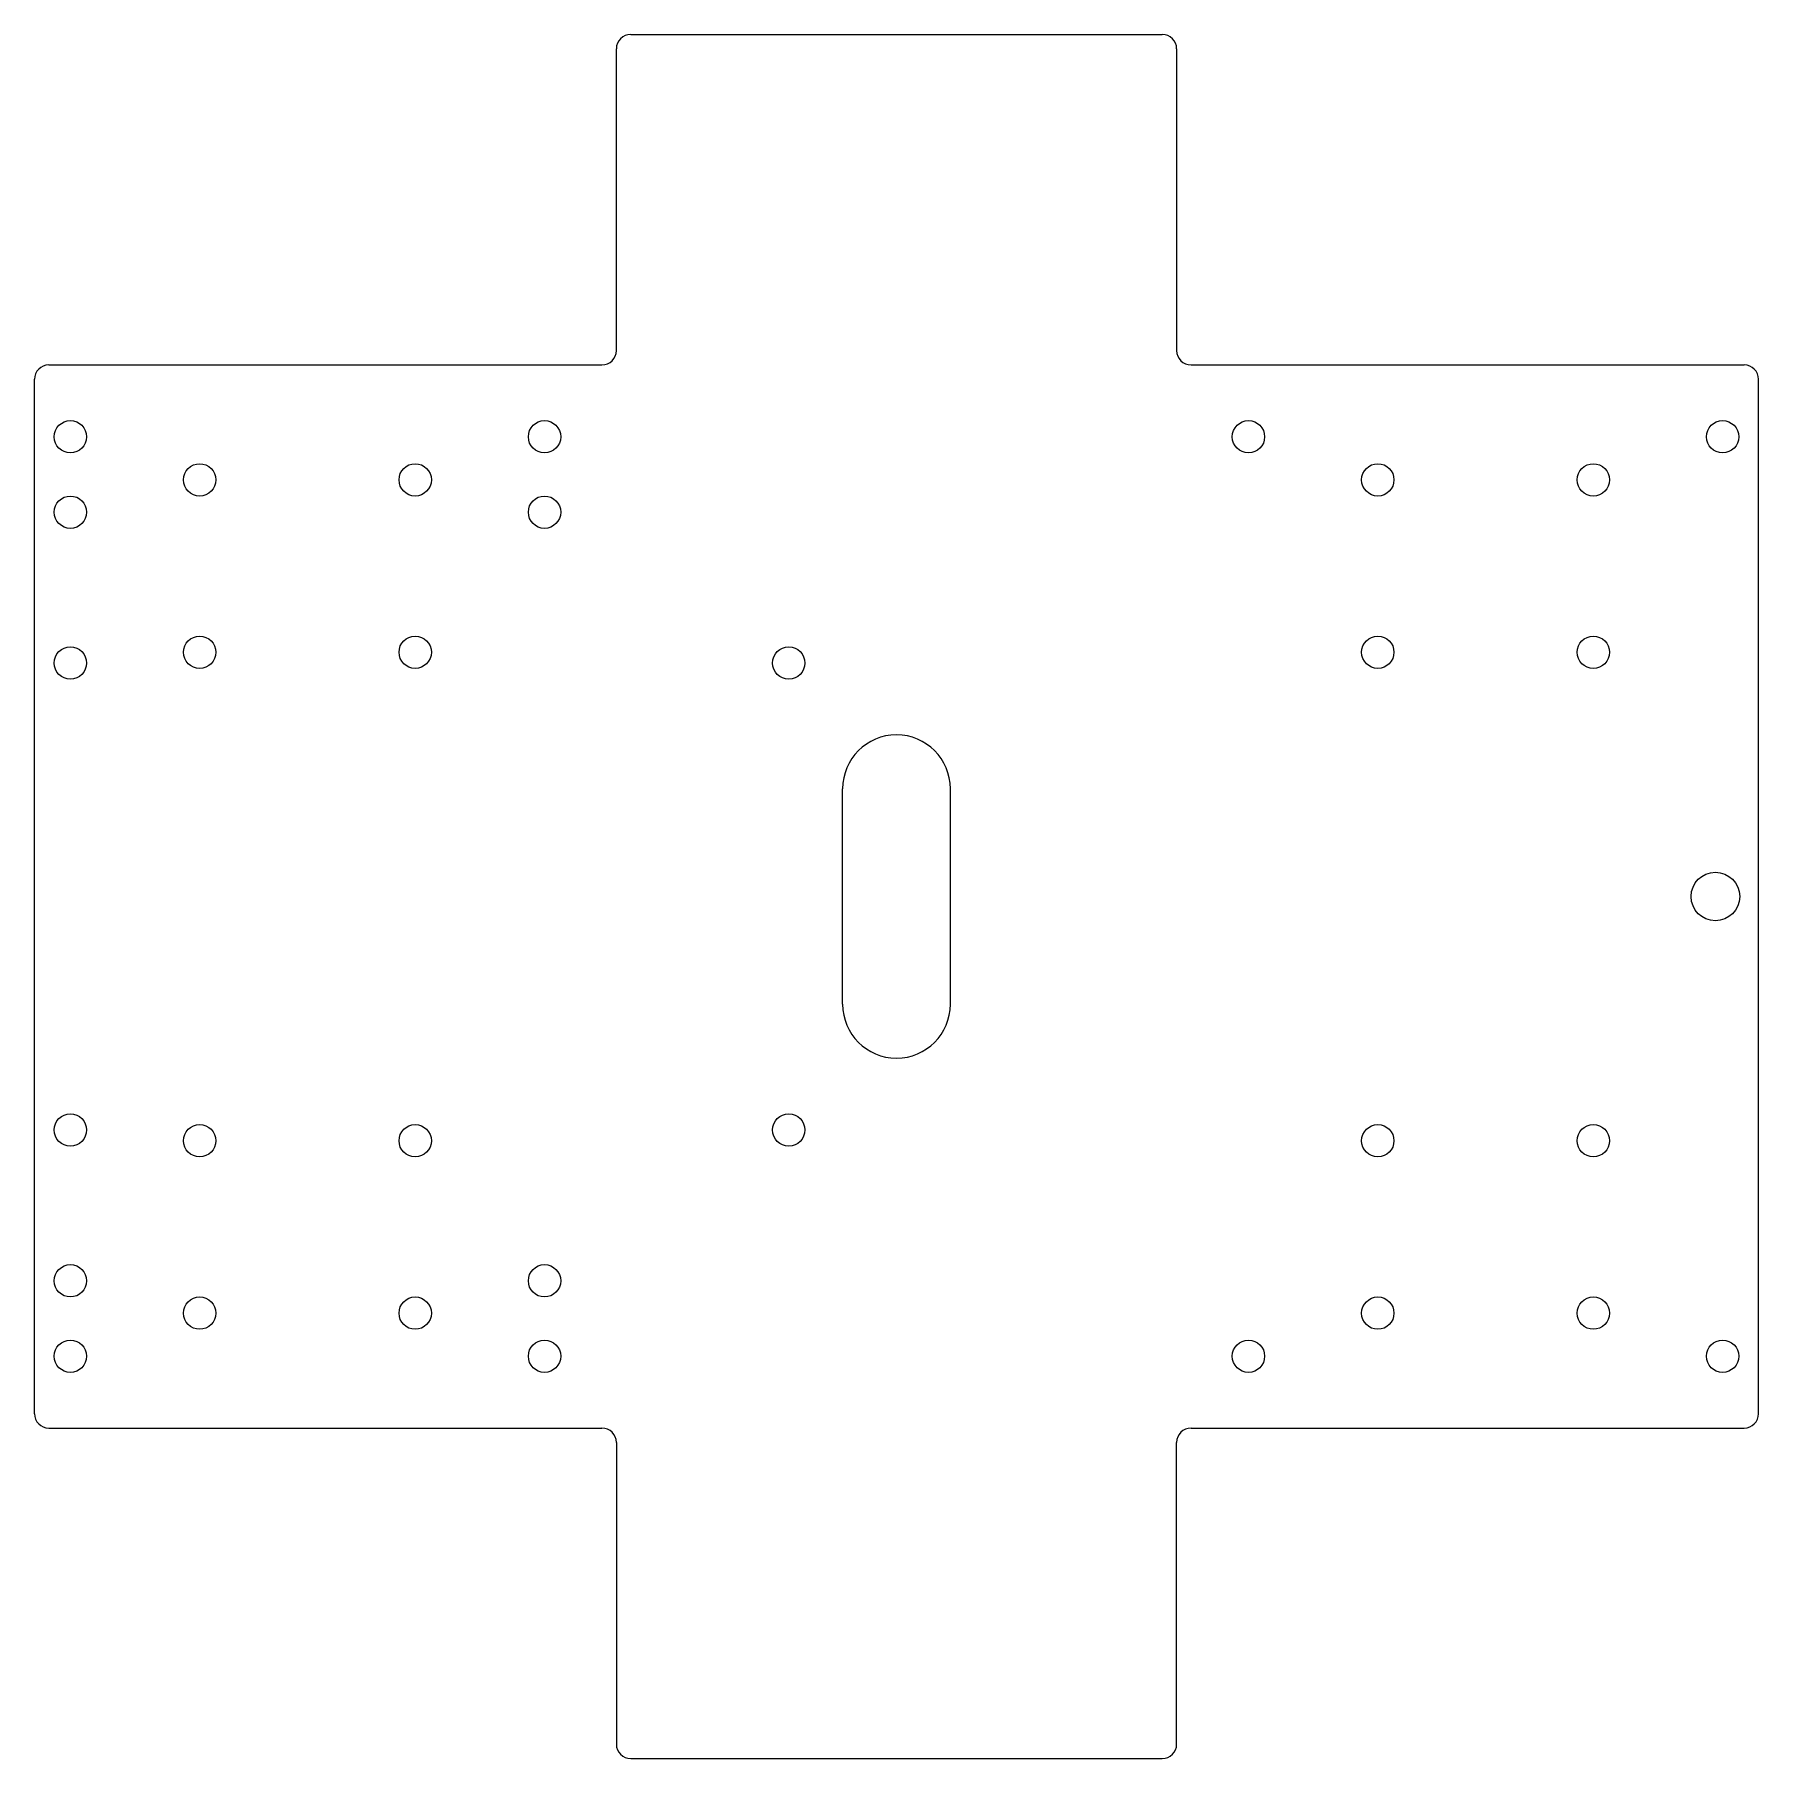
# Model space of a CAD drawing. Header units: millimetres. Extents: x -120 to 120, y -120 to 120.
import ezdxf

# ---------------------------------------------------------------- set-up
doc = ezdxf.new("R2010")
doc.units = ezdxf.units.MM
doc.layers.add('Body', color=7, linetype='CONTINUOUS')

msp = doc.modelspace()

# ---------------------------------------------------------------- linework, layer by layer
at = {"layer": 'Body'}
for p, q in [((-37, 120), (37, 120)), ((-37, 120, 4), (37, 120, 4)), ((-37, 120), (-37, 120, 4)), ((-37, 120), (37, 120)), ((-37, 120), (-37, 120, 4)), ((-37, 120, 4), (37, 120, 4)), ((37, 120), (37, 120, 4)), ((37, 120), (37, 120, 4)), ((-39, 76), (-39, 118)), ((-39, 76, 4), (-39, 118, 4)), ((-39, 76), (-39, 118)), ((-39, 118), (-39, 118, 4)), ((-39, 76, 4), (-39, 118, 4)), ((-39, 118), (-39, 118, 4)), ((39, 118), (39, 76)), ((39, 118, 4), (39, 76, 4)), ((39, 118), (39, 118, 4)), ((39, 118), (39, 76)), ((39, 118), (39, 118, 4)), ((39, 118, 4), (39, 76, 4)), ((-39, 76), (-39, 76, 4)), ((-39, 76), (-39, 76, 4)), ((39, 76), (39, 76, 4)), ((39, 76), (39, 76, 4)), ((-120, -72), (-120, 72)), ((-120, 72), (-120, 72, 4)), ((-120, -72, 4), (-120, 72, 4)), ((-120, -72), (-120, 72)), ((-120, 72), (-120, 72, 4)), ((-120, -72, 4), (-120, 72, 4)), ((-118, 74), (-41, 74)), ((-118, 74), (-118, 74, 4)), ((-118, 74, 4), (-41, 74, 4)), ((-118, 74), (-41, 74)), ((-118, 74), (-118, 74, 4)), ((-118, 74, 4), (-41, 74, 4)), ((-41, 74), (-41, 74, 4)), ((-41, 74), (-41, 74, 4)), ((41, 74), (118, 74)), ((41, 74, 4), (118, 74, 4)), ((41, 74), (41, 74, 4)), ((41, 74), (118, 74)), ((41, 74), (41, 74, 4)), ((41, 74, 4), (118, 74, 4)), ((118, 74), (118, 74, 4)), ((118, 74), (118, 74, 4)), ((120, -72), (120, 72)), ((120, -72, 4), (120, 72, 4)), ((120, 72), (120, 72, 4)), ((120, -72), (120, 72)), ((120, 72), (120, 72, 4)), ((120, -72, 4), (120, 72, 4)), ((-112.75, 64, 4), (-112.75, 64)), ((-112.75, 64, 4), (-112.75, 64)), ((-46.75, 64, 4), (-46.75, 64)), ((-46.75, 64, 4), (-46.75, 64)), ((51.25, 64, 4), (51.25, 64)), ((51.25, 64, 4), (51.25, 64)), ((117.25, 64, 4), (117.25, 64)), ((117.25, 64, 4), (117.25, 64)), ((-94.75, 58, 4), (-94.75, 58)), ((-94.75, 58, 4), (-94.75, 58)), ((-64.75, 58, 4), (-64.75, 58)), ((-64.75, 58, 4), (-64.75, 58)), ((69.25, 58, 4), (69.25, 58)), ((69.25, 58, 4), (69.25, 58)), ((99.25, 58, 4), (99.25, 58)), ((99.25, 58, 4), (99.25, 58)), ((-112.75, 53.5, 4), (-112.75, 53.5)), ((-112.75, 53.5, 4), (-112.75, 53.5)), ((-46.75, 53.5, 4), (-46.75, 53.5)), ((-46.75, 53.5, 4), (-46.75, 53.5)), ((-94.75, 34, 4), (-94.75, 34)), ((-94.75, 34, 4), (-94.75, 34)), ((-64.75, 34, 4), (-64.75, 34)), ((-64.75, 34, 4), (-64.75, 34)), ((69.25, 34, 4), (69.25, 34)), ((69.25, 34, 4), (69.25, 34)), ((99.25, 34, 4), (99.25, 34)), ((99.25, 34, 4), (99.25, 34)), ((-112.75, 32.5, 4), (-112.75, 32.5)), ((-112.75, 32.5, 4), (-112.75, 32.5)), ((-12.75, 32.5, 4), (-12.75, 32.5)), ((-12.75, 32.5, 4), (-12.75, 32.5)), ((-7.5, -15), (-7.5, 15)), ((-7.5, -15, 4), (-7.5, 15, 4)), ((-7.5, -15, 4), (-7.5, 15, 4)), ((-7.5, 15, 4), (-7.5, 15)), ((-7.5, -15), (-7.5, 15)), ((-7.5, 15, 4), (-7.5, 15)), ((7.5, -15), (7.5, 15)), ((7.5, -15, 4), (7.5, 15, 4)), ((7.5, -15, 4), (7.5, 15, 4)), ((7.5, 15, 4), (7.5, 15)), ((7.5, -15), (7.5, 15)), ((7.5, 15, 4), (7.5, 15)), ((117.38, 0, 4), (117.38, 0)), ((117.38, 0, 4), (117.38, 0)), ((-7.5, -15, 4), (-7.5, -15)), ((-7.5, -15, 4), (-7.5, -15)), ((7.5, -15, 4), (7.5, -15)), ((7.5, -15, 4), (7.5, -15)), ((-112.75, -32.5, 4), (-112.75, -32.5)), ((-112.75, -32.5, 4), (-112.75, -32.5)), ((-12.75, -32.5, 4), (-12.75, -32.5)), ((-12.75, -32.5, 4), (-12.75, -32.5)), ((-94.75, -34, 4), (-94.75, -34)), ((-94.75, -34, 4), (-94.75, -34)), ((-64.75, -34, 4), (-64.75, -34)), ((-64.75, -34, 4), (-64.75, -34)), ((69.25, -34, 4), (69.25, -34)), ((69.25, -34, 4), (69.25, -34)), ((99.25, -34, 4), (99.25, -34)), ((99.25, -34, 4), (99.25, -34)), ((-112.75, -53.5, 4), (-112.75, -53.5)), ((-112.75, -53.5, 4), (-112.75, -53.5)), ((-46.75, -53.5, 4), (-46.75, -53.5)), ((-46.75, -53.5, 4), (-46.75, -53.5)), ((-94.75, -58, 4), (-94.75, -58)), ((-94.75, -58, 4), (-94.75, -58)), ((-64.75, -58, 4), (-64.75, -58)), ((-64.75, -58, 4), (-64.75, -58)), ((69.25, -58, 4), (69.25, -58)), ((69.25, -58, 4), (69.25, -58)), ((99.25, -58, 4), (99.25, -58)), ((99.25, -58, 4), (99.25, -58)), ((-112.75, -64, 4), (-112.75, -64)), ((-112.75, -64, 4), (-112.75, -64)), ((-46.75, -64, 4), (-46.75, -64)), ((-46.75, -64, 4), (-46.75, -64)), ((51.25, -64, 4), (51.25, -64)), ((51.25, -64, 4), (51.25, -64)), ((117.25, -64, 4), (117.25, -64)), ((117.25, -64, 4), (117.25, -64)), ((-120, -72), (-120, -72, 4)), ((-120, -72), (-120, -72, 4)), ((120, -72), (120, -72, 4)), ((120, -72), (120, -72, 4)), ((-118, -74), (-41, -74)), ((-118, -74), (-118, -74, 4)), ((-118, -74, 4), (-41, -74, 4)), ((-118, -74), (-41, -74)), ((-118, -74), (-118, -74, 4)), ((-118, -74, 4), (-41, -74, 4)), ((-41, -74), (-41, -74, 4)), ((-41, -74), (-41, -74, 4)), ((41, -74), (118, -74)), ((41, -74, 4), (118, -74, 4)), ((41, -74), (41, -74, 4)), ((41, -74), (118, -74)), ((41, -74), (41, -74, 4)), ((41, -74, 4), (118, -74, 4)), ((118, -74), (118, -74, 4)), ((118, -74), (118, -74, 4)), ((-39, -76), (-39, -118)), ((-39, -76, 4), (-39, -118, 4)), ((-39, -76), (-39, -76, 4)), ((-39, -76), (-39, -118)), ((-39, -76), (-39, -76, 4)), ((-39, -76, 4), (-39, -118, 4)), ((39, -118), (39, -76)), ((39, -118, 4), (39, -76, 4)), ((39, -118), (39, -76)), ((39, -76), (39, -76, 4)), ((39, -118, 4), (39, -76, 4)), ((39, -76), (39, -76, 4)), ((-39, -118), (-39, -118, 4)), ((-39, -118), (-39, -118, 4)), ((-37, -120), (37, -120)), ((-37, -120, 4), (37, -120, 4)), ((-37, -120), (-37, -120, 4)), ((-37, -120), (37, -120)), ((-37, -120), (-37, -120, 4)), ((-37, -120, 4), (37, -120, 4)), ((37, -120), (37, -120, 4)), ((37, -120), (37, -120, 4)), ((39, -118), (39, -118, 4)), ((39, -118), (39, -118, 4))]:
    msp.add_line(p, q, dxfattribs=at)
for centre, radius in [((-115, 64), 2.25), ((-115, 64, 4), 2.25), ((-115, 64, 4), 2.25), ((-115, 64), 2.25), ((-49, 64), 2.25), ((-49, 64, 4), 2.25), ((-49, 64, 4), 2.25), ((-49, 64), 2.25), ((49, 64), 2.25), ((49, 64, 4), 2.25), ((49, 64, 4), 2.25), ((49, 64), 2.25), ((115, 64), 2.25), ((115, 64, 4), 2.25), ((115, 64, 4), 2.25), ((115, 64), 2.25), ((-97, 58), 2.25), ((-97, 58, 4), 2.25), ((-97, 58, 4), 2.25), ((-97, 58), 2.25), ((-67, 58), 2.25), ((-67, 58, 4), 2.25), ((-67, 58, 4), 2.25), ((-67, 58), 2.25), ((67, 58), 2.25), ((67, 58, 4), 2.25), ((67, 58, 4), 2.25), ((67, 58), 2.25), ((97, 58), 2.25), ((97, 58, 4), 2.25), ((97, 58, 4), 2.25), ((97, 58), 2.25), ((-115, 53.5), 2.25), ((-115, 53.5, 4), 2.25), ((-115, 53.5, 4), 2.25), ((-115, 53.5), 2.25), ((-49, 53.5), 2.25), ((-49, 53.5, 4), 2.25), ((-49, 53.5, 4), 2.25), ((-49, 53.5), 2.25), ((-97, 34), 2.25), ((-97, 34, 4), 2.25), ((-97, 34, 4), 2.25), ((-97, 34), 2.25), ((-67, 34), 2.25), ((-67, 34, 4), 2.25), ((-67, 34, 4), 2.25), ((-67, 34), 2.25), ((67, 34), 2.25), ((67, 34, 4), 2.25), ((67, 34, 4), 2.25), ((67, 34), 2.25), ((97, 34), 2.25), ((97, 34, 4), 2.25), ((97, 34, 4), 2.25), ((97, 34), 2.25), ((-115, 32.5), 2.25), ((-115, 32.5, 4), 2.25), ((-115, 32.5, 4), 2.25), ((-115, 32.5), 2.25), ((-15, 32.5), 2.25), ((-15, 32.5, 4), 2.25), ((-15, 32.5, 4), 2.25), ((-15, 32.5), 2.25), ((114, 0), 3.38), ((114, 0, 4), 3.38), ((114, 0, 4), 3.38), ((114, 0), 3.38), ((-115, -32.5), 2.25), ((-115, -32.5, 4), 2.25), ((-115, -32.5, 4), 2.25), ((-115, -32.5), 2.25), ((-15, -32.5), 2.25), ((-15, -32.5, 4), 2.25), ((-15, -32.5, 4), 2.25), ((-15, -32.5), 2.25), ((-97, -34), 2.25), ((-97, -34, 4), 2.25), ((-97, -34, 4), 2.25), ((-97, -34), 2.25), ((-67, -34), 2.25), ((-67, -34, 4), 2.25), ((-67, -34, 4), 2.25), ((-67, -34), 2.25), ((67, -34), 2.25), ((67, -34, 4), 2.25), ((67, -34, 4), 2.25), ((67, -34), 2.25), ((97, -34), 2.25), ((97, -34, 4), 2.25), ((97, -34, 4), 2.25), ((97, -34), 2.25), ((-115, -53.5), 2.25), ((-115, -53.5, 4), 2.25), ((-115, -53.5, 4), 2.25), ((-115, -53.5), 2.25), ((-49, -53.5), 2.25), ((-49, -53.5, 4), 2.25), ((-49, -53.5, 4), 2.25), ((-49, -53.5), 2.25), ((-97, -58), 2.25), ((-97, -58, 4), 2.25), ((-97, -58, 4), 2.25), ((-97, -58), 2.25), ((-67, -58), 2.25), ((-67, -58, 4), 2.25), ((-67, -58, 4), 2.25), ((-67, -58), 2.25), ((67, -58), 2.25), ((67, -58, 4), 2.25), ((67, -58, 4), 2.25), ((67, -58), 2.25), ((97, -58), 2.25), ((97, -58, 4), 2.25), ((97, -58, 4), 2.25), ((97, -58), 2.25), ((-115, -64), 2.25), ((-115, -64, 4), 2.25), ((-115, -64, 4), 2.25), ((-115, -64), 2.25), ((-49, -64), 2.25), ((-49, -64, 4), 2.25), ((-49, -64, 4), 2.25), ((-49, -64), 2.25), ((49, -64), 2.25), ((49, -64, 4), 2.25), ((49, -64, 4), 2.25), ((49, -64), 2.25), ((115, -64), 2.25), ((115, -64, 4), 2.25), ((115, -64, 4), 2.25), ((115, -64), 2.25)]:
    msp.add_circle(centre, radius, dxfattribs=at)
for centre, radius, start, end in [((-37, 118), 2, 90, 180), ((-37, 118, 4), 2, 90, 180), ((-37, 118), 2, 90, 180), ((-37, 118, 4), 2, 90, 180), ((37, 118), 2, 0, 90), ((37, 118, 4), 2, 0, 90), ((37, 118), 2, 0, 90), ((37, 118, 4), 2, 0, 90), ((-41, 76), 2, -90, 0), ((-41, 76, 4), 2, -90, 0), ((-41, 76), 2, -90, 0), ((-41, 76, 4), 2, -90, 0), ((41, 76), 2, 180, -90), ((41, 76, 4), 2, 180, -90), ((41, 76), 2, 180, -90), ((41, 76, 4), 2, 180, -90), ((-118, 72), 2, 90, 180), ((-118, 72), 2, 90, 180), ((-118, 72, 4), 2, 90, 180), ((-118, 72, 4), 2, 90, 180), ((118, 72), 2, 0, 90), ((118, 72, 4), 2, 0, 90), ((118, 72), 2, 0, 90), ((118, 72, 4), 2, 0, 90), ((0, 15), 7.5, 0, -180), ((0, 15, 4), 7.5, 0, -180), ((0, 15, 4), 7.5, 0, -180), ((0, 15), 7.5, 0, -180), ((0, -15), 7.5, -180, 0), ((0, -15, 4), 7.5, -180, 0), ((0, -15, 4), 7.5, -180, 0), ((0, -15), 7.5, -180, 0), ((-118, -72), 2, 180, -90), ((-118, -72), 2, 180, -90), ((-118, -72, 4), 2, 180, -90), ((-118, -72, 4), 2, 180, -90), ((118, -72), 2, -90, 0), ((118, -72, 4), 2, -90, 0), ((118, -72), 2, -90, 0), ((118, -72, 4), 2, -90, 0), ((-41, -76), 2, 0, 90), ((-41, -76, 4), 2, 0, 90), ((-41, -76), 2, 0, 90), ((-41, -76, 4), 2, 0, 90), ((41, -76), 2, 90, 180), ((41, -76, 4), 2, 90, 180), ((41, -76), 2, 90, 180), ((41, -76, 4), 2, 90, 180), ((-37, -118), 2, 180, -90), ((-37, -118, 4), 2, 180, -90), ((-37, -118), 2, 180, -90), ((-37, -118, 4), 2, 180, -90), ((37, -118), 2, -90, 0), ((37, -118, 4), 2, -90, 0), ((37, -118), 2, -90, 0), ((37, -118, 4), 2, -90, 0)]:
    msp.add_arc(centre, radius, start, end, dxfattribs=at)

doc.saveas('drawing.dxf')
